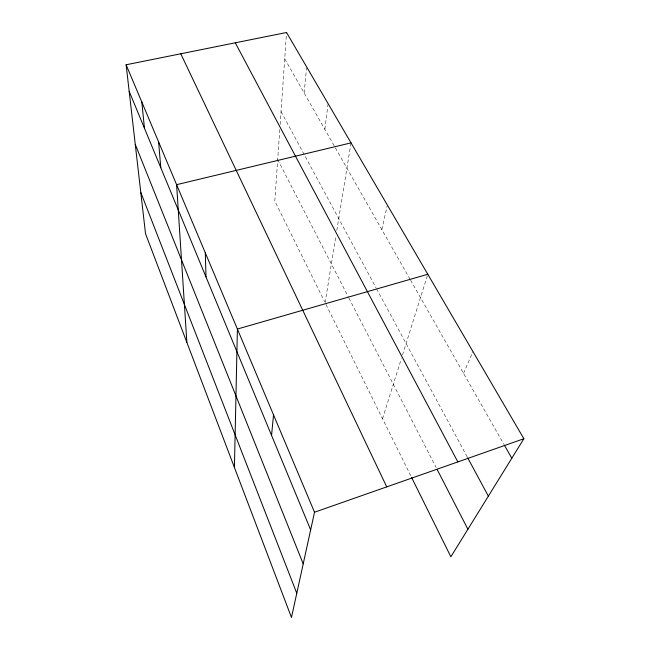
<?xml version="1.0" encoding="UTF-8"?>
<svg xmlns="http://www.w3.org/2000/svg" width="650" height="650" viewBox="0 0 650 650"><rect width="100%" height="100%" fill="white"/><g stroke="black" fill="none" stroke-linecap="round" stroke-linejoin="round"><path stroke-width="0.49" stroke-dasharray="3.25 2.44" d="M279.784 129.594L274.812 201.102L324.667 301.827M280.134 124.589L286.536 32.5M304.143 92.966L306.548 67.917M324.838 129.366L327.966 104.617M325.106 302.721L336.026 235.373M336.822 230.441L350.862 143.837M381.818 229.596L387.148 206.074M382.533 418.73L401.334 358.711M402.529 354.916L427.789 274.276M463.548 373.36L472.989 351.642M284.708 58.784L334.872 147.014M335.376 147.899L410.077 279.297M410.572 280.166L503.848 444.243M281.036 111.572L376.058 287.836M376.537 288.722L467.196 456.893M277.696 159.616L348.498 297.204M348.961 298.106L436.158 467.553M325.999 304.509L411.125 476.507"/><path stroke-width="0.97" d="M234.422 467.472L237.396 329.046L427.789 274.276M271.554 435.378L273.528 414.871M126.124 64.772L314.519 512.233L291.468 617.5L145.519 233.675L126.124 64.772L286.536 32.5L523.876 438.734L450.864 556.79L411.572 477.409M314.519 512.233L523.876 438.734M351.016 142.87L176.605 184.673L186.875 342.436M504.343 445.12L511.81 458.25M467.675 457.787L488.361 496.161M235.284 42.811L457.844 461.914M437.076 469.341L467.902 529.246M180.773 53.779L386.734 486.882M129.171 91.309L310.659 529.872M135.265 144.381L303.209 563.875M140.782 192.408L296.774 593.247M141.814 102.034L144.454 128.245M158.6 141.903L160.778 167.692M205.303 252.826L206.001 276.957"/></g></svg>
